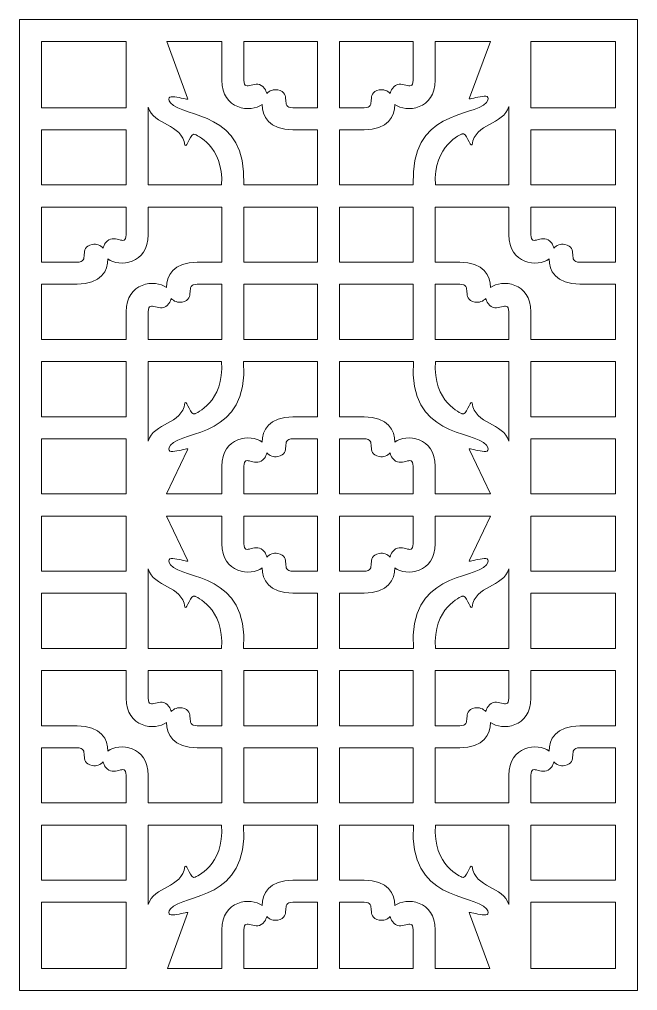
# Model space of a CAD drawing. Header units: centimetres. Extents: x -10 to 9.9, y -2.9 to 11.9.
# Drawn here: x 0.51 to 9.93, y -2.94 to 11.86 of the extents above; entities that cross this region are included whole.
import ezdxf

# ---------------------------------------------------------------- set-up
doc = ezdxf.new("R2010")
doc.units = ezdxf.units.CM
doc.header["$MEASUREMENT"] = 0
doc.layers.add('layer 1', color=7, linetype='Continuous')

msp = doc.modelspace()

# ---------------------------------------------------------------- linework, layer by layer
at = {"layer": 'layer 1', "color": 242, "lineweight": 9}
for points, knots in [([(0.50812, 11.8588), (0.50812, 11.8588), (9.9253, 11.8588), (9.9253, 11.8588), (9.9253, 11.8588), (9.9253, 11.8588), (9.9253, -2.93963), (9.9253, -2.93963), (9.9253, -2.93963), (9.9253, -2.93963), (0.50812, -2.93963), (0.50812, -2.93963), (0.50812, -2.93963), (0.50812, -2.93963), (0.50812, 11.8588), (0.50812, 11.8588)], [0, 0, 0, 0, 0.2, 0.2, 0.2, 0.2, 0.4, 0.4, 0.4, 0.4, 0.6, 0.6, 0.6, 0.6, 1, 1, 1, 1]), ([(0.84445, 10.51348), (0.84445, 10.51348), (2.1337, 10.51348), (2.1337, 10.51348), (2.1337, 10.51348), (2.1337, 10.51348), (2.1337, 11.52247), (2.1337, 11.52247), (2.1337, 11.52247), (2.1337, 11.52247), (0.84445, 11.52247), (0.84445, 11.52247), (0.84445, 11.52247), (0.84445, 11.52247), (0.84445, 10.51348), (0.84445, 10.51348)], [0, 0, 0, 0, 0.2, 0.2, 0.2, 0.2, 0.4, 0.4, 0.4, 0.4, 0.6, 0.6, 0.6, 0.6, 1, 1, 1, 1]), ([(2.75283, 11.52247), (2.75283, 11.52247), (3.07011, 10.65816), (3.07011, 10.65816), (3.07011, 10.65816), (3.11679, 10.58881), (2.67835, 10.79184), (2.80794, 10.58668), (2.80794, 10.58668), (3.02292, 10.34868), (3.97787, 10.47627), (3.92537, 9.33633), (3.92537, 9.33633), (3.92537, 9.33633), (5.04852, 9.33633), (5.04852, 9.33633), (5.04852, 9.33633), (5.04852, 9.33633), (5.04852, 10.17715), (5.04852, 10.17715), (5.04852, 10.17715), (5.04852, 10.17715), (4.67481, 10.17715), (4.67481, 10.17715), (4.67481, 10.17715), (4.31593, 10.17736), (4.19283, 10.38929), (4.20811, 10.56345), (4.20811, 10.56345), (4.0312, 10.43153), (3.59137, 10.48339), (3.59111, 10.93255), (3.59111, 10.93255), (3.59111, 10.93255), (3.59111, 11.52247), (3.59111, 11.52247), (3.59111, 11.52247), (3.59111, 11.52247), (2.75283, 11.52247), (2.75283, 11.52247)], [0, 0, 0, 0, 0.09090909, 0.09090909, 0.09090909, 0.09090909, 0.18181818, 0.18181818, 0.18181818, 0.18181818, 0.27272727, 0.27272727, 0.27272727, 0.27272727, 0.36363636, 0.36363636, 0.36363636, 0.36363636, 0.45454545, 0.45454545, 0.45454545, 0.45454545, 0.54545455, 0.54545455, 0.54545455, 0.54545455, 0.63636364, 0.63636364, 0.63636364, 0.63636364, 0.72727273, 0.72727273, 0.72727273, 0.72727273, 0.81818182, 0.81818182, 0.81818182, 0.81818182, 1, 1, 1, 1]), ([(3.92744, 11.52247), (3.92744, 11.32407), (3.92744, 11.13764), (3.92744, 10.93255), (3.92744, 10.93255), (3.92685, 10.72445), (4.11827, 10.98142), (4.24277, 10.80671), (4.24277, 10.80671), (4.26058, 10.77939), (4.27165, 10.75322), (4.27691, 10.72851), (4.27691, 10.72851), (4.31864, 10.77339), (4.37671, 10.79754), (4.445, 10.78482), (4.445, 10.78482), (4.6677, 10.7363), (4.46671, 10.51289), (4.67481, 10.51348), (4.67481, 10.51348), (4.88196, 10.51348), (4.9045, 10.51348), (5.04852, 10.51348), (5.04852, 10.51348), (5.04852, 10.51348), (5.04852, 11.52247), (5.04852, 11.52247), (5.04852, 11.52247), (5.04852, 11.52247), (3.92744, 11.52247), (3.92744, 11.52247)], [0, 0, 0, 0, 0.11111111, 0.11111111, 0.11111111, 0.11111111, 0.22222222, 0.22222222, 0.22222222, 0.22222222, 0.33333333, 0.33333333, 0.33333333, 0.33333333, 0.44444444, 0.44444444, 0.44444444, 0.44444444, 0.55555556, 0.55555556, 0.55555556, 0.55555556, 0.66666667, 0.66666667, 0.66666667, 0.66666667, 0.77777778, 0.77777778, 0.77777778, 0.77777778, 1, 1, 1, 1]), ([(5.38485, 11.52247), (5.38485, 11.52247), (5.38485, 10.51348), (5.38485, 10.51348), (5.38485, 10.51348), (5.52886, 10.51348), (5.55141, 10.51348), (5.75856, 10.51348), (5.75856, 10.51348), (5.96666, 10.51289), (5.76567, 10.7363), (5.98836, 10.78482), (5.98836, 10.78482), (6.05666, 10.79754), (6.11472, 10.77339), (6.15646, 10.72851), (6.15646, 10.72851), (6.16172, 10.75322), (6.17279, 10.77939), (6.1906, 10.80671), (6.1906, 10.80671), (6.3151, 10.98142), (6.50651, 10.72445), (6.50593, 10.93255), (6.50593, 10.93255), (6.50593, 11.12693), (6.50593, 11.326), (6.50593, 11.52247), (6.50593, 11.52247), (6.50593, 11.52247), (5.38485, 11.52247), (5.38485, 11.52247)], [0, 0, 0, 0, 0.11111111, 0.11111111, 0.11111111, 0.11111111, 0.22222222, 0.22222222, 0.22222222, 0.22222222, 0.33333333, 0.33333333, 0.33333333, 0.33333333, 0.44444444, 0.44444444, 0.44444444, 0.44444444, 0.55555556, 0.55555556, 0.55555556, 0.55555556, 0.66666667, 0.66666667, 0.66666667, 0.66666667, 0.77777778, 0.77777778, 0.77777778, 0.77777778, 1, 1, 1, 1]), ([(6.84226, 11.52247), (6.84226, 11.52247), (6.84226, 10.93255), (6.84226, 10.93255), (6.84226, 10.93255), (6.842, 10.48339), (6.40217, 10.43153), (6.22526, 10.56345), (6.22526, 10.56345), (6.24054, 10.38929), (6.11743, 10.17736), (5.75856, 10.17715), (5.75856, 10.17715), (5.75856, 10.17715), (5.38485, 10.17715), (5.38485, 10.17715), (5.38485, 10.17715), (5.38485, 10.17715), (5.38485, 9.33633), (5.38485, 9.33633), (5.38485, 9.33633), (5.38485, 9.33633), (6.5084, 9.33633), (6.5084, 9.33633), (6.5084, 9.33633), (6.45129, 10.48445), (7.40998, 10.35581), (7.62542, 10.59434), (7.62542, 10.59434), (7.75502, 10.7995), (7.31657, 10.59647), (7.36326, 10.66582), (7.36326, 10.66582), (7.36326, 10.66582), (7.68316, 11.52247), (7.68316, 11.52247), (7.68316, 11.52247), (7.68316, 11.52247), (6.84226, 11.52247), (6.84226, 11.52247)], [0, 0, 0, 0, 0.09090909, 0.09090909, 0.09090909, 0.09090909, 0.18181818, 0.18181818, 0.18181818, 0.18181818, 0.27272727, 0.27272727, 0.27272727, 0.27272727, 0.36363636, 0.36363636, 0.36363636, 0.36363636, 0.45454545, 0.45454545, 0.45454545, 0.45454545, 0.54545455, 0.54545455, 0.54545455, 0.54545455, 0.63636364, 0.63636364, 0.63636364, 0.63636364, 0.72727273, 0.72727273, 0.72727273, 0.72727273, 0.81818182, 0.81818182, 0.81818182, 0.81818182, 1, 1, 1, 1]), ([(8.29966, 11.52247), (8.29966, 11.52247), (8.29966, 10.51348), (8.29966, 10.51348), (8.29966, 10.51348), (8.29966, 10.51348), (9.58897, 10.51348), (9.58897, 10.51348), (9.58897, 10.51348), (9.58897, 10.51348), (9.58897, 11.52247), (9.58897, 11.52247), (9.58897, 11.52247), (9.58897, 11.52247), (8.29966, 11.52247), (8.29966, 11.52247)], [0, 0, 0, 0, 0.2, 0.2, 0.2, 0.2, 0.4, 0.4, 0.4, 0.4, 0.6, 0.6, 0.6, 0.6, 1, 1, 1, 1]), ([(2.47003, 10.52266), (2.47003, 10.52266), (2.47003, 9.33633), (2.47003, 9.33633), (2.47003, 9.33633), (2.47003, 9.33633), (3.58897, 9.33633), (3.58897, 9.33633), (3.58897, 9.33633), (3.62121, 9.93878), (3.18518, 10.10428), (3.18107, 10.10706), (3.18107, 10.10706), (3.12216, 10.14884), (3.05929, 9.89463), (3.02746, 9.94267), (3.02746, 9.94267), (2.99046, 10.27371), (2.54998, 10.24168), (2.47003, 10.52266)], [0, 0, 0, 0, 0.16666667, 0.16666667, 0.16666667, 0.16666667, 0.33333333, 0.33333333, 0.33333333, 0.33333333, 0.5, 0.5, 0.5, 0.5, 0.66666667, 0.66666667, 0.66666667, 0.66666667, 1, 1, 1, 1]), ([(6.84479, 9.33633), (6.84479, 9.33633), (7.96334, 9.33633), (7.96334, 9.33633), (7.96334, 9.33633), (7.96334, 9.33633), (7.96334, 10.53036), (7.96334, 10.53036), (7.96334, 10.53036), (7.88341, 10.24935), (7.44291, 10.28139), (7.4059, 9.95033), (7.4059, 9.95033), (7.37408, 9.9023), (7.31121, 10.15651), (7.2523, 10.11473), (7.2523, 10.11473), (7.24817, 10.11194), (6.8084, 9.94507), (6.84479, 9.33633)], [0, 0, 0, 0, 0.16666667, 0.16666667, 0.16666667, 0.16666667, 0.33333333, 0.33333333, 0.33333333, 0.33333333, 0.5, 0.5, 0.5, 0.5, 0.66666667, 0.66666667, 0.66666667, 0.66666667, 1, 1, 1, 1]), ([(0.84445, 9.33633), (0.84445, 9.33633), (2.1337, 9.33633), (2.1337, 9.33633), (2.1337, 9.33633), (2.1337, 9.33633), (2.1337, 10.17715), (2.1337, 10.17715), (2.1337, 10.17715), (2.1337, 10.17715), (0.84445, 10.17715), (0.84445, 10.17715), (0.84445, 10.17715), (0.84445, 10.17715), (0.84445, 9.33633), (0.84445, 9.33633)], [0, 0, 0, 0, 0.2, 0.2, 0.2, 0.2, 0.4, 0.4, 0.4, 0.4, 0.6, 0.6, 0.6, 0.6, 1, 1, 1, 1]), ([(9.58897, 10.17715), (9.58897, 10.17715), (8.29966, 10.17715), (8.29966, 10.17715), (8.29966, 10.17715), (8.29966, 10.17715), (8.29966, 9.33633), (8.29966, 9.33633), (8.29966, 9.33633), (8.29966, 9.33633), (9.58897, 9.33633), (9.58897, 9.33633), (9.58897, 9.33633), (9.58897, 9.33633), (9.58897, 10.17715), (9.58897, 10.17715)], [0, 0, 0, 0, 0.2, 0.2, 0.2, 0.2, 0.4, 0.4, 0.4, 0.4, 0.6, 0.6, 0.6, 0.6, 1, 1, 1, 1]), ([(0.84445, 6.98204), (0.84445, 6.98204), (2.1337, 6.98204), (2.1337, 6.98204), (2.1337, 6.98204), (2.1337, 6.98204), (2.1337, 7.40379), (2.1337, 7.40379), (2.1337, 7.40379), (2.13396, 7.85294), (2.57379, 7.9048), (2.7507, 7.77288), (2.7507, 7.77288), (2.73542, 7.94704), (2.85852, 8.15898), (3.2174, 8.15918), (3.2174, 8.15918), (3.2174, 8.15918), (3.59111, 8.15918), (3.59111, 8.15918), (3.59111, 8.15918), (3.59111, 8.15918), (3.59111, 9), (3.59111, 9), (3.59111, 9), (3.59111, 9), (2.47003, 9), (2.47003, 9), (2.47003, 9), (2.47003, 9), (2.47003, 8.57825), (2.47003, 8.57825), (2.47003, 8.57825), (2.46977, 8.1291), (2.02994, 8.07724), (1.85303, 8.20915), (1.85303, 8.20915), (1.86831, 8.035), (1.74521, 7.82306), (1.38633, 7.82286), (1.38633, 7.82286), (1.38633, 7.82286), (0.84445, 7.82286), (0.84445, 7.82286), (0.84445, 7.82286), (0.84445, 7.82286), (0.84445, 6.98204), (0.84445, 6.98204)], [0, 0, 0, 0, 0.07692308, 0.07692308, 0.07692308, 0.07692308, 0.15384615, 0.15384615, 0.15384615, 0.15384615, 0.23076923, 0.23076923, 0.23076923, 0.23076923, 0.30769231, 0.30769231, 0.30769231, 0.30769231, 0.38461538, 0.38461538, 0.38461538, 0.38461538, 0.46153846, 0.46153846, 0.46153846, 0.46153846, 0.53846154, 0.53846154, 0.53846154, 0.53846154, 0.61538462, 0.61538462, 0.61538462, 0.61538462, 0.69230769, 0.69230769, 0.69230769, 0.69230769, 0.76923077, 0.76923077, 0.76923077, 0.76923077, 0.84615385, 0.84615385, 0.84615385, 0.84615385, 1, 1, 1, 1]), ([(0.84445, 8.15918), (1.03344, 8.15918), (1.17588, 8.15918), (1.38633, 8.15918), (1.38633, 8.15918), (1.59443, 8.1586), (1.39344, 8.382), (1.61614, 8.43052), (1.61614, 8.43052), (1.68443, 8.44324), (1.7425, 8.41909), (1.78423, 8.37422), (1.78423, 8.37422), (1.78949, 8.39893), (1.80056, 8.42509), (1.81837, 8.45242), (1.81837, 8.45242), (1.94287, 8.62712), (2.13429, 8.37015), (2.1337, 8.57825), (2.1337, 8.57825), (2.1337, 8.79516), (2.1337, 8.83091), (2.1337, 9), (2.1337, 9), (2.1337, 9), (0.84445, 9), (0.84445, 9), (0.84445, 9), (0.84445, 9), (0.84445, 8.15918), (0.84445, 8.15918)], [0, 0, 0, 0, 0.11111111, 0.11111111, 0.11111111, 0.11111111, 0.22222222, 0.22222222, 0.22222222, 0.22222222, 0.33333333, 0.33333333, 0.33333333, 0.33333333, 0.44444444, 0.44444444, 0.44444444, 0.44444444, 0.55555556, 0.55555556, 0.55555556, 0.55555556, 0.66666667, 0.66666667, 0.66666667, 0.66666667, 0.77777778, 0.77777778, 0.77777778, 0.77777778, 1, 1, 1, 1]), ([(5.04852, 8.15918), (5.04852, 8.15918), (5.04852, 9), (5.04852, 9), (5.04852, 9), (5.04852, 9), (3.92744, 9), (3.92744, 9), (3.92744, 9), (3.92744, 9), (3.92744, 8.15918), (3.92744, 8.15918), (3.92744, 8.15918), (3.92744, 8.15918), (5.04852, 8.15918), (5.04852, 8.15918)], [0, 0, 0, 0, 0.2, 0.2, 0.2, 0.2, 0.4, 0.4, 0.4, 0.4, 0.6, 0.6, 0.6, 0.6, 1, 1, 1, 1]), ([(5.38485, 9), (5.38485, 9), (5.38485, 8.15918), (5.38485, 8.15918), (5.38485, 8.15918), (5.38485, 8.15918), (6.50593, 8.15918), (6.50593, 8.15918), (6.50593, 8.15918), (6.50593, 8.15918), (6.50593, 9), (6.50593, 9), (6.50593, 9), (6.50593, 9), (5.38485, 9), (5.38485, 9)], [0, 0, 0, 0, 0.2, 0.2, 0.2, 0.2, 0.4, 0.4, 0.4, 0.4, 0.6, 0.6, 0.6, 0.6, 1, 1, 1, 1]), ([(9.58897, 7.82286), (9.58897, 7.82286), (9.04704, 7.82286), (9.04704, 7.82286), (9.04704, 7.82286), (8.68816, 7.82306), (8.56505, 8.035), (8.58034, 8.20915), (8.58034, 8.20915), (8.40342, 8.07724), (7.9636, 8.1291), (7.96334, 8.57825), (7.96334, 8.57825), (7.96334, 8.57825), (7.96334, 9), (7.96334, 9), (7.96334, 9), (7.96334, 9), (6.84226, 9), (6.84226, 9), (6.84226, 9), (6.84226, 9), (6.84226, 8.15918), (6.84226, 8.15918), (6.84226, 8.15918), (6.84226, 8.15918), (7.21597, 8.15918), (7.21597, 8.15918), (7.21597, 8.15918), (7.57484, 8.15898), (7.69795, 7.94704), (7.68267, 7.77288), (7.68267, 7.77288), (7.85958, 7.9048), (8.29941, 7.85294), (8.29966, 7.40379), (8.29966, 7.40379), (8.29966, 7.40379), (8.29966, 6.98204), (8.29966, 6.98204), (8.29966, 6.98204), (8.29966, 6.98204), (9.58897, 6.98204), (9.58897, 6.98204), (9.58897, 6.98204), (9.58897, 6.98204), (9.58897, 7.82286), (9.58897, 7.82286)], [0, 0, 0, 0, 0.07692308, 0.07692308, 0.07692308, 0.07692308, 0.15384615, 0.15384615, 0.15384615, 0.15384615, 0.23076923, 0.23076923, 0.23076923, 0.23076923, 0.30769231, 0.30769231, 0.30769231, 0.30769231, 0.38461538, 0.38461538, 0.38461538, 0.38461538, 0.46153846, 0.46153846, 0.46153846, 0.46153846, 0.53846154, 0.53846154, 0.53846154, 0.53846154, 0.61538462, 0.61538462, 0.61538462, 0.61538462, 0.69230769, 0.69230769, 0.69230769, 0.69230769, 0.76923077, 0.76923077, 0.76923077, 0.76923077, 0.84615385, 0.84615385, 0.84615385, 0.84615385, 1, 1, 1, 1]), ([(9.58897, 9), (9.58897, 9), (8.29966, 9), (8.29966, 9), (8.29966, 9), (8.29966, 8.83091), (8.29966, 8.79516), (8.29966, 8.57825), (8.29966, 8.57825), (8.29908, 8.37015), (8.49049, 8.62712), (8.61499, 8.45242), (8.61499, 8.45242), (8.6328, 8.42509), (8.64387, 8.39893), (8.64913, 8.37422), (8.64913, 8.37422), (8.69087, 8.41909), (8.74893, 8.44324), (8.81723, 8.43052), (8.81723, 8.43052), (9.03992, 8.382), (8.83894, 8.1586), (9.04704, 8.15918), (9.04704, 8.15918), (9.25751, 8.15918), (9.39995, 8.15918), (9.58897, 8.15918), (9.58897, 8.15918), (9.58897, 8.15918), (9.58897, 9), (9.58897, 9)], [0, 0, 0, 0, 0.11111111, 0.11111111, 0.11111111, 0.11111111, 0.22222222, 0.22222222, 0.22222222, 0.22222222, 0.33333333, 0.33333333, 0.33333333, 0.33333333, 0.44444444, 0.44444444, 0.44444444, 0.44444444, 0.55555556, 0.55555556, 0.55555556, 0.55555556, 0.66666667, 0.66666667, 0.66666667, 0.66666667, 0.77777778, 0.77777778, 0.77777778, 0.77777778, 1, 1, 1, 1]), ([(2.47003, 6.98204), (2.47003, 6.98204), (3.59111, 6.98204), (3.59111, 6.98204), (3.59111, 6.98204), (3.59111, 6.98204), (3.59111, 7.82286), (3.59111, 7.82286), (3.59111, 7.82286), (3.44707, 7.82286), (3.42456, 7.82286), (3.2174, 7.82286), (3.2174, 7.82286), (3.0093, 7.82344), (3.21029, 7.60004), (2.98759, 7.55152), (2.98759, 7.55152), (2.9193, 7.5388), (2.86124, 7.56294), (2.8195, 7.60782), (2.8195, 7.60782), (2.81424, 7.58311), (2.80317, 7.55694), (2.78536, 7.52962), (2.78536, 7.52962), (2.66086, 7.35492), (2.46944, 7.61189), (2.47003, 7.40379), (2.47003, 7.40379), (2.47003, 7.18689), (2.47003, 7.15113), (2.47003, 6.98204)], [0, 0, 0, 0, 0.11111111, 0.11111111, 0.11111111, 0.11111111, 0.22222222, 0.22222222, 0.22222222, 0.22222222, 0.33333333, 0.33333333, 0.33333333, 0.33333333, 0.44444444, 0.44444444, 0.44444444, 0.44444444, 0.55555556, 0.55555556, 0.55555556, 0.55555556, 0.66666667, 0.66666667, 0.66666667, 0.66666667, 0.77777778, 0.77777778, 0.77777778, 0.77777778, 1, 1, 1, 1]), ([(5.04852, 6.98204), (5.04852, 6.98204), (5.04852, 7.82286), (5.04852, 7.82286), (5.04852, 7.82286), (5.04852, 7.82286), (3.92744, 7.82286), (3.92744, 7.82286), (3.92744, 7.82286), (3.92744, 7.82286), (3.92744, 6.98204), (3.92744, 6.98204), (3.92744, 6.98204), (3.92744, 6.98204), (5.04852, 6.98204), (5.04852, 6.98204)], [0, 0, 0, 0, 0.2, 0.2, 0.2, 0.2, 0.4, 0.4, 0.4, 0.4, 0.6, 0.6, 0.6, 0.6, 1, 1, 1, 1]), ([(5.38485, 7.82286), (5.38485, 7.82286), (5.38485, 6.98204), (5.38485, 6.98204), (5.38485, 6.98204), (5.38485, 6.98204), (6.50593, 6.98204), (6.50593, 6.98204), (6.50593, 6.98204), (6.50593, 6.98204), (6.50593, 7.82286), (6.50593, 7.82286), (6.50593, 7.82286), (6.50593, 7.82286), (5.38485, 7.82286), (5.38485, 7.82286)], [0, 0, 0, 0, 0.2, 0.2, 0.2, 0.2, 0.4, 0.4, 0.4, 0.4, 0.6, 0.6, 0.6, 0.6, 1, 1, 1, 1]), ([(6.84226, 7.82286), (6.84226, 7.82286), (6.84226, 6.98204), (6.84226, 6.98204), (6.84226, 6.98204), (6.84226, 6.98204), (7.96334, 6.98204), (7.96334, 6.98204), (7.96334, 6.98204), (7.96334, 7.15113), (7.96334, 7.18689), (7.96334, 7.40379), (7.96334, 7.40379), (7.96392, 7.61189), (7.77251, 7.35492), (7.64801, 7.52962), (7.64801, 7.52962), (7.6302, 7.55694), (7.61913, 7.58311), (7.61387, 7.60782), (7.61387, 7.60782), (7.57213, 7.56294), (7.51407, 7.5388), (7.44577, 7.55152), (7.44577, 7.55152), (7.22308, 7.60004), (7.42407, 7.82344), (7.21597, 7.82286), (7.21597, 7.82286), (7.00882, 7.82286), (6.98627, 7.82286), (6.84226, 7.82286)], [0, 0, 0, 0, 0.11111111, 0.11111111, 0.11111111, 0.11111111, 0.22222222, 0.22222222, 0.22222222, 0.22222222, 0.33333333, 0.33333333, 0.33333333, 0.33333333, 0.44444444, 0.44444444, 0.44444444, 0.44444444, 0.55555556, 0.55555556, 0.55555556, 0.55555556, 0.66666667, 0.66666667, 0.66666667, 0.66666667, 0.77777778, 0.77777778, 0.77777778, 0.77777778, 1, 1, 1, 1]), ([(0.84445, 5.80489), (0.84445, 5.80489), (2.1337, 5.80489), (2.1337, 5.80489), (2.1337, 5.80489), (2.1337, 5.80489), (2.1337, 6.64571), (2.1337, 6.64571), (2.1337, 6.64571), (2.1337, 6.64571), (0.84445, 6.64571), (0.84445, 6.64571), (0.84445, 6.64571), (0.84445, 6.64571), (0.84445, 5.80489), (0.84445, 5.80489)], [0, 0, 0, 0, 0.2, 0.2, 0.2, 0.2, 0.4, 0.4, 0.4, 0.4, 0.6, 0.6, 0.6, 0.6, 1, 1, 1, 1]), ([(2.47003, 5.43394), (2.54995, 5.71495), (2.99046, 5.68291), (3.02746, 6.01397), (3.02746, 6.01397), (3.05929, 6.062), (3.12216, 5.80779), (3.18107, 5.84957), (3.18107, 5.84957), (3.18524, 5.85239), (3.63343, 6.02249), (3.58736, 6.64571), (3.58736, 6.64571), (3.58736, 6.64571), (2.47003, 6.64571), (2.47003, 6.64571), (2.47003, 6.64571), (2.47003, 6.64571), (2.47003, 5.43394), (2.47003, 5.43394)], [0, 0, 0, 0, 0.16666667, 0.16666667, 0.16666667, 0.16666667, 0.33333333, 0.33333333, 0.33333333, 0.33333333, 0.5, 0.5, 0.5, 0.5, 0.66666667, 0.66666667, 0.66666667, 0.66666667, 1, 1, 1, 1]), ([(3.92402, 6.64571), (3.99194, 5.4785), (3.0245, 5.60971), (2.80794, 5.36996), (2.80794, 5.36996), (2.67835, 5.1648), (3.11679, 5.36783), (3.07011, 5.29848), (3.07011, 5.29848), (3.07011, 5.29848), (2.74705, 4.62774), (2.74705, 4.62774), (2.74705, 4.62774), (2.74705, 4.62774), (3.59111, 4.62774), (3.59111, 4.62774), (3.59111, 4.62774), (3.59111, 4.62774), (3.59111, 5.04949), (3.59111, 5.04949), (3.59111, 5.04949), (3.59137, 5.49865), (4.0312, 5.5505), (4.20811, 5.41859), (4.20811, 5.41859), (4.19283, 5.59275), (4.31593, 5.80468), (4.67481, 5.80489), (4.67481, 5.80489), (4.67481, 5.80489), (5.04852, 5.80489), (5.04852, 5.80489), (5.04852, 5.80489), (5.04852, 5.80489), (5.04852, 6.64571), (5.04852, 6.64571), (5.04852, 6.64571), (5.04852, 6.64571), (3.92402, 6.64571), (3.92402, 6.64571)], [0, 0, 0, 0, 0.09090909, 0.09090909, 0.09090909, 0.09090909, 0.18181818, 0.18181818, 0.18181818, 0.18181818, 0.27272727, 0.27272727, 0.27272727, 0.27272727, 0.36363636, 0.36363636, 0.36363636, 0.36363636, 0.45454545, 0.45454545, 0.45454545, 0.45454545, 0.54545455, 0.54545455, 0.54545455, 0.54545455, 0.63636364, 0.63636364, 0.63636364, 0.63636364, 0.72727273, 0.72727273, 0.72727273, 0.72727273, 0.81818182, 0.81818182, 0.81818182, 0.81818182, 1, 1, 1, 1]), ([(6.50935, 6.64571), (6.44142, 5.4785), (7.40887, 5.60971), (7.62542, 5.36996), (7.62542, 5.36996), (7.75502, 5.1648), (7.31657, 5.36783), (7.36326, 5.29848), (7.36326, 5.29848), (7.36326, 5.29848), (7.68632, 4.62774), (7.68632, 4.62774), (7.68632, 4.62774), (7.68632, 4.62774), (6.84226, 4.62774), (6.84226, 4.62774), (6.84226, 4.62774), (6.84226, 4.62774), (6.84226, 5.04949), (6.84226, 5.04949), (6.84226, 5.04949), (6.842, 5.49865), (6.40217, 5.5505), (6.22526, 5.41859), (6.22526, 5.41859), (6.24054, 5.59275), (6.11743, 5.80468), (5.75856, 5.80489), (5.75856, 5.80489), (5.75856, 5.80489), (5.38485, 5.80489), (5.38485, 5.80489), (5.38485, 5.80489), (5.38485, 5.80489), (5.38485, 6.64571), (5.38485, 6.64571), (5.38485, 6.64571), (5.38485, 6.64571), (6.50935, 6.64571), (6.50935, 6.64571)], [0, 0, 0, 0, 0.09090909, 0.09090909, 0.09090909, 0.09090909, 0.18181818, 0.18181818, 0.18181818, 0.18181818, 0.27272727, 0.27272727, 0.27272727, 0.27272727, 0.36363636, 0.36363636, 0.36363636, 0.36363636, 0.45454545, 0.45454545, 0.45454545, 0.45454545, 0.54545455, 0.54545455, 0.54545455, 0.54545455, 0.63636364, 0.63636364, 0.63636364, 0.63636364, 0.72727273, 0.72727273, 0.72727273, 0.72727273, 0.81818182, 0.81818182, 0.81818182, 0.81818182, 1, 1, 1, 1]), ([(7.96334, 5.43394), (7.88341, 5.71495), (7.44291, 5.68291), (7.4059, 6.01397), (7.4059, 6.01397), (7.37408, 6.062), (7.31121, 5.80779), (7.2523, 5.84957), (7.2523, 5.84957), (7.24813, 5.85239), (6.79993, 6.02249), (6.84601, 6.64571), (6.84601, 6.64571), (6.84601, 6.64571), (7.96334, 6.64571), (7.96334, 6.64571), (7.96334, 6.64571), (7.96334, 6.64571), (7.96334, 5.43394), (7.96334, 5.43394)], [0, 0, 0, 0, 0.16666667, 0.16666667, 0.16666667, 0.16666667, 0.33333333, 0.33333333, 0.33333333, 0.33333333, 0.5, 0.5, 0.5, 0.5, 0.66666667, 0.66666667, 0.66666667, 0.66666667, 1, 1, 1, 1]), ([(9.58897, 6.64571), (9.58897, 6.64571), (8.29966, 6.64571), (8.29966, 6.64571), (8.29966, 6.64571), (8.29966, 6.64571), (8.29966, 5.80489), (8.29966, 5.80489), (8.29966, 5.80489), (8.29966, 5.80489), (9.58897, 5.80489), (9.58897, 5.80489), (9.58897, 5.80489), (9.58897, 5.80489), (9.58897, 6.64571), (9.58897, 6.64571)], [0, 0, 0, 0, 0.2, 0.2, 0.2, 0.2, 0.4, 0.4, 0.4, 0.4, 0.6, 0.6, 0.6, 0.6, 1, 1, 1, 1]), ([(0.84445, 4.62774), (0.84445, 4.62774), (2.1337, 4.62774), (2.1337, 4.62774), (2.1337, 4.62774), (2.1337, 4.62774), (2.1337, 5.46856), (2.1337, 5.46856), (2.1337, 5.46856), (2.1337, 5.46856), (0.84445, 5.46856), (0.84445, 5.46856), (0.84445, 5.46856), (0.84445, 5.46856), (0.84445, 4.62774), (0.84445, 4.62774)], [0, 0, 0, 0, 0.2, 0.2, 0.2, 0.2, 0.4, 0.4, 0.4, 0.4, 0.6, 0.6, 0.6, 0.6, 1, 1, 1, 1]), ([(5.04852, 5.46856), (4.9045, 5.46856), (4.88196, 5.46856), (4.67481, 5.46856), (4.67481, 5.46856), (4.46671, 5.46915), (4.6677, 5.24574), (4.445, 5.19722), (4.445, 5.19722), (4.37671, 5.1845), (4.31864, 5.20865), (4.27691, 5.25353), (4.27691, 5.25353), (4.27165, 5.22882), (4.26058, 5.20265), (4.24277, 5.17533), (4.24277, 5.17533), (4.11827, 5.00062), (3.92685, 5.25759), (3.92744, 5.04949), (3.92744, 5.04949), (3.92744, 4.83259), (3.92744, 4.79684), (3.92744, 4.62774), (3.92744, 4.62774), (3.92744, 4.62774), (5.04852, 4.62774), (5.04852, 4.62774), (5.04852, 4.62774), (5.04852, 4.62774), (5.04852, 5.46856), (5.04852, 5.46856)], [0, 0, 0, 0, 0.11111111, 0.11111111, 0.11111111, 0.11111111, 0.22222222, 0.22222222, 0.22222222, 0.22222222, 0.33333333, 0.33333333, 0.33333333, 0.33333333, 0.44444444, 0.44444444, 0.44444444, 0.44444444, 0.55555556, 0.55555556, 0.55555556, 0.55555556, 0.66666667, 0.66666667, 0.66666667, 0.66666667, 0.77777778, 0.77777778, 0.77777778, 0.77777778, 1, 1, 1, 1]), ([(5.38485, 5.46856), (5.52886, 5.46856), (5.55141, 5.46856), (5.75856, 5.46856), (5.75856, 5.46856), (5.96666, 5.46915), (5.76567, 5.24574), (5.98836, 5.19722), (5.98836, 5.19722), (6.05666, 5.1845), (6.11472, 5.20865), (6.15646, 5.25353), (6.15646, 5.25353), (6.16172, 5.22882), (6.17279, 5.20265), (6.1906, 5.17533), (6.1906, 5.17533), (6.3151, 5.00062), (6.50651, 5.25759), (6.50593, 5.04949), (6.50593, 5.04949), (6.50593, 4.83259), (6.50593, 4.79684), (6.50593, 4.62774), (6.50593, 4.62774), (6.50593, 4.62774), (5.38485, 4.62774), (5.38485, 4.62774), (5.38485, 4.62774), (5.38485, 4.62774), (5.38485, 5.46856), (5.38485, 5.46856)], [0, 0, 0, 0, 0.11111111, 0.11111111, 0.11111111, 0.11111111, 0.22222222, 0.22222222, 0.22222222, 0.22222222, 0.33333333, 0.33333333, 0.33333333, 0.33333333, 0.44444444, 0.44444444, 0.44444444, 0.44444444, 0.55555556, 0.55555556, 0.55555556, 0.55555556, 0.66666667, 0.66666667, 0.66666667, 0.66666667, 0.77777778, 0.77777778, 0.77777778, 0.77777778, 1, 1, 1, 1]), ([(9.58897, 5.46856), (9.58897, 5.46856), (8.29966, 5.46856), (8.29966, 5.46856), (8.29966, 5.46856), (8.29966, 5.46856), (8.29966, 4.62774), (8.29966, 4.62774), (8.29966, 4.62774), (8.29966, 4.62774), (9.58897, 4.62774), (9.58897, 4.62774), (9.58897, 4.62774), (9.58897, 4.62774), (9.58897, 5.46856), (9.58897, 5.46856)], [0, 0, 0, 0, 0.2, 0.2, 0.2, 0.2, 0.4, 0.4, 0.4, 0.4, 0.6, 0.6, 0.6, 0.6, 1, 1, 1, 1]), ([(0.84445, 3.45059), (0.84445, 3.45059), (2.1337, 3.45059), (2.1337, 3.45059), (2.1337, 3.45059), (2.1337, 3.45059), (2.1337, 4.29141), (2.1337, 4.29141), (2.1337, 4.29141), (2.1337, 4.29141), (0.84445, 4.29141), (0.84445, 4.29141), (0.84445, 4.29141), (0.84445, 4.29141), (0.84445, 3.45059), (0.84445, 3.45059)], [0, 0, 0, 0, 0.2, 0.2, 0.2, 0.2, 0.4, 0.4, 0.4, 0.4, 0.6, 0.6, 0.6, 0.6, 1, 1, 1, 1]), ([(3.92402, 2.27345), (3.99194, 3.44066), (3.0245, 3.30944), (2.80794, 3.5492), (2.80794, 3.5492), (2.67835, 3.75436), (3.11679, 3.55133), (3.07011, 3.62068), (3.07011, 3.62068), (3.07011, 3.62068), (2.74705, 4.29141), (2.74705, 4.29141), (2.74705, 4.29141), (2.74705, 4.29141), (3.59111, 4.29141), (3.59111, 4.29141), (3.59111, 4.29141), (3.59111, 4.29141), (3.59111, 3.86966), (3.59111, 3.86966), (3.59111, 3.86966), (3.59137, 3.42051), (4.0312, 3.36865), (4.20811, 3.50057), (4.20811, 3.50057), (4.19283, 3.32641), (4.31593, 3.11447), (4.67481, 3.11427), (4.67481, 3.11427), (4.67481, 3.11427), (5.04852, 3.11427), (5.04852, 3.11427), (5.04852, 3.11427), (5.04852, 3.11427), (5.04852, 2.27345), (5.04852, 2.27345), (5.04852, 2.27345), (5.04852, 2.27345), (3.92402, 2.27345), (3.92402, 2.27345)], [0, 0, 0, 0, 0.09090909, 0.09090909, 0.09090909, 0.09090909, 0.18181818, 0.18181818, 0.18181818, 0.18181818, 0.27272727, 0.27272727, 0.27272727, 0.27272727, 0.36363636, 0.36363636, 0.36363636, 0.36363636, 0.45454545, 0.45454545, 0.45454545, 0.45454545, 0.54545455, 0.54545455, 0.54545455, 0.54545455, 0.63636364, 0.63636364, 0.63636364, 0.63636364, 0.72727273, 0.72727273, 0.72727273, 0.72727273, 0.81818182, 0.81818182, 0.81818182, 0.81818182, 1, 1, 1, 1]), ([(5.04852, 3.45059), (4.9045, 3.45059), (4.88196, 3.45059), (4.67481, 3.45059), (4.67481, 3.45059), (4.46671, 3.45001), (4.6677, 3.67342), (4.445, 3.72193), (4.445, 3.72193), (4.37671, 3.73465), (4.31864, 3.71051), (4.27691, 3.66563), (4.27691, 3.66563), (4.27165, 3.69034), (4.26058, 3.71651), (4.24277, 3.74383), (4.24277, 3.74383), (4.11827, 3.91853), (3.92685, 3.66156), (3.92744, 3.86966), (3.92744, 3.86966), (3.92744, 4.08656), (3.92744, 4.12233), (3.92744, 4.29141), (3.92744, 4.29141), (3.92744, 4.29141), (5.04852, 4.29141), (5.04852, 4.29141), (5.04852, 4.29141), (5.04852, 4.29141), (5.04852, 3.45059), (5.04852, 3.45059)], [0, 0, 0, 0, 0.11111111, 0.11111111, 0.11111111, 0.11111111, 0.22222222, 0.22222222, 0.22222222, 0.22222222, 0.33333333, 0.33333333, 0.33333333, 0.33333333, 0.44444444, 0.44444444, 0.44444444, 0.44444444, 0.55555556, 0.55555556, 0.55555556, 0.55555556, 0.66666667, 0.66666667, 0.66666667, 0.66666667, 0.77777778, 0.77777778, 0.77777778, 0.77777778, 1, 1, 1, 1]), ([(6.50935, 2.27345), (6.44142, 3.44066), (7.40887, 3.30944), (7.62542, 3.5492), (7.62542, 3.5492), (7.75502, 3.75436), (7.31657, 3.55133), (7.36326, 3.62068), (7.36326, 3.62068), (7.36326, 3.62068), (7.68632, 4.29141), (7.68632, 4.29141), (7.68632, 4.29141), (7.68632, 4.29141), (6.84226, 4.29141), (6.84226, 4.29141), (6.84226, 4.29141), (6.84226, 4.29141), (6.84226, 3.86966), (6.84226, 3.86966), (6.84226, 3.86966), (6.842, 3.42051), (6.40217, 3.36865), (6.22526, 3.50057), (6.22526, 3.50057), (6.24054, 3.32641), (6.11743, 3.11447), (5.75856, 3.11427), (5.75856, 3.11427), (5.75856, 3.11427), (5.38485, 3.11427), (5.38485, 3.11427), (5.38485, 3.11427), (5.38485, 3.11427), (5.38485, 2.27345), (5.38485, 2.27345), (5.38485, 2.27345), (5.38485, 2.27345), (6.50935, 2.27345), (6.50935, 2.27345)], [0, 0, 0, 0, 0.09090909, 0.09090909, 0.09090909, 0.09090909, 0.18181818, 0.18181818, 0.18181818, 0.18181818, 0.27272727, 0.27272727, 0.27272727, 0.27272727, 0.36363636, 0.36363636, 0.36363636, 0.36363636, 0.45454545, 0.45454545, 0.45454545, 0.45454545, 0.54545455, 0.54545455, 0.54545455, 0.54545455, 0.63636364, 0.63636364, 0.63636364, 0.63636364, 0.72727273, 0.72727273, 0.72727273, 0.72727273, 0.81818182, 0.81818182, 0.81818182, 0.81818182, 1, 1, 1, 1]), ([(5.38485, 3.45059), (5.52886, 3.45059), (5.55141, 3.45059), (5.75856, 3.45059), (5.75856, 3.45059), (5.96666, 3.45001), (5.76567, 3.67342), (5.98836, 3.72193), (5.98836, 3.72193), (6.05666, 3.73465), (6.11472, 3.71051), (6.15646, 3.66563), (6.15646, 3.66563), (6.16172, 3.69034), (6.17279, 3.71651), (6.1906, 3.74383), (6.1906, 3.74383), (6.3151, 3.91853), (6.50651, 3.66156), (6.50593, 3.86966), (6.50593, 3.86966), (6.50593, 4.08656), (6.50593, 4.12233), (6.50593, 4.29141), (6.50593, 4.29141), (6.50593, 4.29141), (5.38485, 4.29141), (5.38485, 4.29141), (5.38485, 4.29141), (5.38485, 4.29141), (5.38485, 3.45059), (5.38485, 3.45059)], [0, 0, 0, 0, 0.11111111, 0.11111111, 0.11111111, 0.11111111, 0.22222222, 0.22222222, 0.22222222, 0.22222222, 0.33333333, 0.33333333, 0.33333333, 0.33333333, 0.44444444, 0.44444444, 0.44444444, 0.44444444, 0.55555556, 0.55555556, 0.55555556, 0.55555556, 0.66666667, 0.66666667, 0.66666667, 0.66666667, 0.77777778, 0.77777778, 0.77777778, 0.77777778, 1, 1, 1, 1]), ([(9.58897, 4.29141), (9.58897, 4.29141), (8.29966, 4.29141), (8.29966, 4.29141), (8.29966, 4.29141), (8.29966, 4.29141), (8.29966, 3.45059), (8.29966, 3.45059), (8.29966, 3.45059), (8.29966, 3.45059), (9.58897, 3.45059), (9.58897, 3.45059), (9.58897, 3.45059), (9.58897, 3.45059), (9.58897, 4.29141), (9.58897, 4.29141)], [0, 0, 0, 0, 0.2, 0.2, 0.2, 0.2, 0.4, 0.4, 0.4, 0.4, 0.6, 0.6, 0.6, 0.6, 1, 1, 1, 1]), ([(2.47003, 3.48523), (2.54995, 3.20421), (2.99046, 3.23625), (3.02746, 2.90519), (3.02746, 2.90519), (3.05929, 2.85715), (3.12216, 3.11136), (3.18107, 3.06958), (3.18107, 3.06958), (3.18524, 3.06677), (3.63344, 2.89667), (3.58736, 2.27345), (3.58736, 2.27345), (3.58736, 2.27345), (2.47003, 2.27345), (2.47003, 2.27345), (2.47003, 2.27345), (2.47003, 2.27345), (2.47003, 3.48523), (2.47003, 3.48523)], [0, 0, 0, 0, 0.16666667, 0.16666667, 0.16666667, 0.16666667, 0.33333333, 0.33333333, 0.33333333, 0.33333333, 0.5, 0.5, 0.5, 0.5, 0.66666667, 0.66666667, 0.66666667, 0.66666667, 1, 1, 1, 1]), ([(7.96334, 3.48523), (7.88341, 3.20421), (7.44291, 3.23625), (7.4059, 2.90519), (7.4059, 2.90519), (7.37408, 2.85715), (7.31121, 3.11136), (7.2523, 3.06958), (7.2523, 3.06958), (7.24813, 3.06677), (6.79993, 2.89667), (6.84601, 2.27345), (6.84601, 2.27345), (6.84601, 2.27345), (7.96334, 2.27345), (7.96334, 2.27345), (7.96334, 2.27345), (7.96334, 2.27345), (7.96334, 3.48523), (7.96334, 3.48523)], [0, 0, 0, 0, 0.16666667, 0.16666667, 0.16666667, 0.16666667, 0.33333333, 0.33333333, 0.33333333, 0.33333333, 0.5, 0.5, 0.5, 0.5, 0.66666667, 0.66666667, 0.66666667, 0.66666667, 1, 1, 1, 1]), ([(0.84445, 2.27345), (0.84445, 2.27345), (2.1337, 2.27345), (2.1337, 2.27345), (2.1337, 2.27345), (2.1337, 2.27345), (2.1337, 3.11427), (2.1337, 3.11427), (2.1337, 3.11427), (2.1337, 3.11427), (0.84445, 3.11427), (0.84445, 3.11427), (0.84445, 3.11427), (0.84445, 3.11427), (0.84445, 2.27345), (0.84445, 2.27345)], [0, 0, 0, 0, 0.2, 0.2, 0.2, 0.2, 0.4, 0.4, 0.4, 0.4, 0.6, 0.6, 0.6, 0.6, 1, 1, 1, 1]), ([(9.58897, 3.11427), (9.58897, 3.11427), (8.29966, 3.11427), (8.29966, 3.11427), (8.29966, 3.11427), (8.29966, 3.11427), (8.29966, 2.27345), (8.29966, 2.27345), (8.29966, 2.27345), (8.29966, 2.27345), (9.58897, 2.27345), (9.58897, 2.27345), (9.58897, 2.27345), (9.58897, 2.27345), (9.58897, 3.11427), (9.58897, 3.11427)], [0, 0, 0, 0, 0.2, 0.2, 0.2, 0.2, 0.4, 0.4, 0.4, 0.4, 0.6, 0.6, 0.6, 0.6, 1, 1, 1, 1]), ([(0.84445, 1.0963), (0.84445, 1.0963), (1.38633, 1.0963), (1.38633, 1.0963), (1.38633, 1.0963), (1.74521, 1.0961), (1.86831, 0.88416), (1.85303, 0.71), (1.85303, 0.71), (2.02994, 0.84192), (2.46977, 0.79006), (2.47003, 0.3409), (2.47003, 0.3409), (2.47003, 0.3409), (2.47003, -0.08085), (2.47003, -0.08085), (2.47003, -0.08085), (2.47003, -0.08085), (3.59111, -0.08085), (3.59111, -0.08085), (3.59111, -0.08085), (3.59111, -0.08085), (3.59111, 0.75997), (3.59111, 0.75997), (3.59111, 0.75997), (3.59111, 0.75997), (3.2174, 0.75997), (3.2174, 0.75997), (3.2174, 0.75997), (2.85852, 0.76018), (2.73542, 0.97211), (2.7507, 1.14627), (2.7507, 1.14627), (2.57379, 1.01436), (2.13396, 1.06622), (2.1337, 1.51537), (2.1337, 1.51537), (2.1337, 1.51537), (2.1337, 1.93712), (2.1337, 1.93712), (2.1337, 1.93712), (2.1337, 1.93712), (0.84445, 1.93712), (0.84445, 1.93712), (0.84445, 1.93712), (0.84445, 1.93712), (0.84445, 1.0963), (0.84445, 1.0963)], [0, 0, 0, 0, 0.07692308, 0.07692308, 0.07692308, 0.07692308, 0.15384615, 0.15384615, 0.15384615, 0.15384615, 0.23076923, 0.23076923, 0.23076923, 0.23076923, 0.30769231, 0.30769231, 0.30769231, 0.30769231, 0.38461538, 0.38461538, 0.38461538, 0.38461538, 0.46153846, 0.46153846, 0.46153846, 0.46153846, 0.53846154, 0.53846154, 0.53846154, 0.53846154, 0.61538462, 0.61538462, 0.61538462, 0.61538462, 0.69230769, 0.69230769, 0.69230769, 0.69230769, 0.76923077, 0.76923077, 0.76923077, 0.76923077, 0.84615385, 0.84615385, 0.84615385, 0.84615385, 1, 1, 1, 1]), ([(3.59111, 1.0963), (3.59111, 1.0963), (3.59111, 1.93712), (3.59111, 1.93712), (3.59111, 1.93712), (3.59111, 1.93712), (2.47003, 1.93712), (2.47003, 1.93712), (2.47003, 1.93712), (2.47003, 1.76803), (2.47003, 1.73227), (2.47003, 1.51537), (2.47003, 1.51537), (2.46944, 1.30727), (2.66086, 1.56424), (2.78536, 1.38953), (2.78536, 1.38953), (2.80317, 1.36221), (2.81424, 1.33604), (2.8195, 1.31133), (2.8195, 1.31133), (2.86124, 1.35621), (2.9193, 1.38036), (2.98759, 1.36764), (2.98759, 1.36764), (3.21029, 1.31912), (3.0093, 1.09572), (3.2174, 1.0963), (3.2174, 1.0963), (3.42455, 1.0963), (3.4471, 1.0963), (3.59111, 1.0963)], [0, 0, 0, 0, 0.11111111, 0.11111111, 0.11111111, 0.11111111, 0.22222222, 0.22222222, 0.22222222, 0.22222222, 0.33333333, 0.33333333, 0.33333333, 0.33333333, 0.44444444, 0.44444444, 0.44444444, 0.44444444, 0.55555556, 0.55555556, 0.55555556, 0.55555556, 0.66666667, 0.66666667, 0.66666667, 0.66666667, 0.77777778, 0.77777778, 0.77777778, 0.77777778, 1, 1, 1, 1]), ([(3.92744, 1.0963), (3.92744, 1.0963), (5.04852, 1.0963), (5.04852, 1.0963), (5.04852, 1.0963), (5.04852, 1.0963), (5.04852, 1.93712), (5.04852, 1.93712), (5.04852, 1.93712), (5.04852, 1.93712), (3.92744, 1.93712), (3.92744, 1.93712), (3.92744, 1.93712), (3.92744, 1.93712), (3.92744, 1.0963), (3.92744, 1.0963)], [0, 0, 0, 0, 0.2, 0.2, 0.2, 0.2, 0.4, 0.4, 0.4, 0.4, 0.6, 0.6, 0.6, 0.6, 1, 1, 1, 1]), ([(5.38485, 1.0963), (5.38485, 1.0963), (6.50593, 1.0963), (6.50593, 1.0963), (6.50593, 1.0963), (6.50593, 1.0963), (6.50593, 1.93712), (6.50593, 1.93712), (6.50593, 1.93712), (6.50593, 1.93712), (5.38485, 1.93712), (5.38485, 1.93712), (5.38485, 1.93712), (5.38485, 1.93712), (5.38485, 1.0963), (5.38485, 1.0963)], [0, 0, 0, 0, 0.2, 0.2, 0.2, 0.2, 0.4, 0.4, 0.4, 0.4, 0.6, 0.6, 0.6, 0.6, 1, 1, 1, 1]), ([(9.58897, 1.93712), (9.58897, 1.93712), (8.29966, 1.93712), (8.29966, 1.93712), (8.29966, 1.93712), (8.29966, 1.93712), (8.29966, 1.51537), (8.29966, 1.51537), (8.29966, 1.51537), (8.29941, 1.06622), (7.85958, 1.01436), (7.68267, 1.14627), (7.68267, 1.14627), (7.69795, 0.97211), (7.57484, 0.76018), (7.21597, 0.75997), (7.21597, 0.75997), (7.21597, 0.75997), (6.84226, 0.75997), (6.84226, 0.75997), (6.84226, 0.75997), (6.84226, 0.75997), (6.84226, -0.08085), (6.84226, -0.08085), (6.84226, -0.08085), (6.84226, -0.08085), (7.96334, -0.08085), (7.96334, -0.08085), (7.96334, -0.08085), (7.96334, -0.08085), (7.96334, 0.3409), (7.96334, 0.3409), (7.96334, 0.3409), (7.9636, 0.79006), (8.40342, 0.84192), (8.58034, 0.71), (8.58034, 0.71), (8.56505, 0.88416), (8.68816, 1.0961), (9.04704, 1.0963), (9.04704, 1.0963), (9.04704, 1.0963), (9.58897, 1.0963), (9.58897, 1.0963), (9.58897, 1.0963), (9.58897, 1.0963), (9.58897, 1.93712), (9.58897, 1.93712)], [0, 0, 0, 0, 0.07692308, 0.07692308, 0.07692308, 0.07692308, 0.15384615, 0.15384615, 0.15384615, 0.15384615, 0.23076923, 0.23076923, 0.23076923, 0.23076923, 0.30769231, 0.30769231, 0.30769231, 0.30769231, 0.38461538, 0.38461538, 0.38461538, 0.38461538, 0.46153846, 0.46153846, 0.46153846, 0.46153846, 0.53846154, 0.53846154, 0.53846154, 0.53846154, 0.61538462, 0.61538462, 0.61538462, 0.61538462, 0.69230769, 0.69230769, 0.69230769, 0.69230769, 0.76923077, 0.76923077, 0.76923077, 0.76923077, 0.84615385, 0.84615385, 0.84615385, 0.84615385, 1, 1, 1, 1]), ([(7.96334, 1.93712), (7.96334, 1.93712), (6.84226, 1.93712), (6.84226, 1.93712), (6.84226, 1.93712), (6.84226, 1.93712), (6.84226, 1.0963), (6.84226, 1.0963), (6.84226, 1.0963), (6.98627, 1.0963), (7.00882, 1.0963), (7.21597, 1.0963), (7.21597, 1.0963), (7.42407, 1.09572), (7.22308, 1.31912), (7.44577, 1.36764), (7.44577, 1.36764), (7.51407, 1.38036), (7.57213, 1.35621), (7.61387, 1.31133), (7.61387, 1.31133), (7.61913, 1.33604), (7.6302, 1.36221), (7.64801, 1.38953), (7.64801, 1.38953), (7.77251, 1.56424), (7.96392, 1.30727), (7.96334, 1.51537), (7.96334, 1.51537), (7.96334, 1.73227), (7.96334, 1.76803), (7.96334, 1.93712)], [0, 0, 0, 0, 0.11111111, 0.11111111, 0.11111111, 0.11111111, 0.22222222, 0.22222222, 0.22222222, 0.22222222, 0.33333333, 0.33333333, 0.33333333, 0.33333333, 0.44444444, 0.44444444, 0.44444444, 0.44444444, 0.55555556, 0.55555556, 0.55555556, 0.55555556, 0.66666667, 0.66666667, 0.66666667, 0.66666667, 0.77777778, 0.77777778, 0.77777778, 0.77777778, 1, 1, 1, 1]), ([(0.84445, -0.08085), (0.84445, -0.08085), (2.1337, -0.08085), (2.1337, -0.08085), (2.1337, -0.08085), (2.1337, 0.08825), (2.1337, 0.124), (2.1337, 0.3409), (2.1337, 0.3409), (2.13429, 0.549), (1.94287, 0.29203), (1.81837, 0.46674), (1.81837, 0.46674), (1.80056, 0.49406), (1.78949, 0.52023), (1.78423, 0.54494), (1.78423, 0.54494), (1.7425, 0.50006), (1.68443, 0.47591), (1.61614, 0.48863), (1.61614, 0.48863), (1.39344, 0.53715), (1.59443, 0.76056), (1.38633, 0.75997), (1.38633, 0.75997), (1.17588, 0.75997), (1.03344, 0.75997), (0.84445, 0.75997), (0.84445, 0.75997), (0.84445, 0.75997), (0.84445, -0.08085), (0.84445, -0.08085)], [0, 0, 0, 0, 0.11111111, 0.11111111, 0.11111111, 0.11111111, 0.22222222, 0.22222222, 0.22222222, 0.22222222, 0.33333333, 0.33333333, 0.33333333, 0.33333333, 0.44444444, 0.44444444, 0.44444444, 0.44444444, 0.55555556, 0.55555556, 0.55555556, 0.55555556, 0.66666667, 0.66666667, 0.66666667, 0.66666667, 0.77777778, 0.77777778, 0.77777778, 0.77777778, 1, 1, 1, 1]), ([(5.04852, 0.75997), (5.04852, 0.75997), (3.92744, 0.75997), (3.92744, 0.75997), (3.92744, 0.75997), (3.92744, 0.75997), (3.92744, -0.08085), (3.92744, -0.08085), (3.92744, -0.08085), (3.92744, -0.08085), (5.04852, -0.08085), (5.04852, -0.08085), (5.04852, -0.08085), (5.04852, -0.08085), (5.04852, 0.75997), (5.04852, 0.75997)], [0, 0, 0, 0, 0.2, 0.2, 0.2, 0.2, 0.4, 0.4, 0.4, 0.4, 0.6, 0.6, 0.6, 0.6, 1, 1, 1, 1]), ([(6.50593, 0.75997), (6.50593, 0.75997), (5.38485, 0.75997), (5.38485, 0.75997), (5.38485, 0.75997), (5.38485, 0.75997), (5.38485, -0.08085), (5.38485, -0.08085), (5.38485, -0.08085), (5.38485, -0.08085), (6.50593, -0.08085), (6.50593, -0.08085), (6.50593, -0.08085), (6.50593, -0.08085), (6.50593, 0.75997), (6.50593, 0.75997)], [0, 0, 0, 0, 0.2, 0.2, 0.2, 0.2, 0.4, 0.4, 0.4, 0.4, 0.6, 0.6, 0.6, 0.6, 1, 1, 1, 1]), ([(9.58897, 0.75997), (9.39995, 0.75997), (9.25751, 0.75997), (9.04704, 0.75997), (9.04704, 0.75997), (8.83894, 0.76056), (9.03992, 0.53715), (8.81723, 0.48863), (8.81723, 0.48863), (8.74893, 0.47591), (8.69087, 0.50006), (8.64913, 0.54494), (8.64913, 0.54494), (8.64387, 0.52023), (8.6328, 0.49406), (8.61499, 0.46674), (8.61499, 0.46674), (8.49049, 0.29203), (8.29908, 0.549), (8.29966, 0.3409), (8.29966, 0.3409), (8.29966, 0.124), (8.29966, 0.08825), (8.29966, -0.08085), (8.29966, -0.08085), (8.29966, -0.08085), (9.58897, -0.08085), (9.58897, -0.08085), (9.58897, -0.08085), (9.58897, -0.08085), (9.58897, 0.75997), (9.58897, 0.75997)], [0, 0, 0, 0, 0.11111111, 0.11111111, 0.11111111, 0.11111111, 0.22222222, 0.22222222, 0.22222222, 0.22222222, 0.33333333, 0.33333333, 0.33333333, 0.33333333, 0.44444444, 0.44444444, 0.44444444, 0.44444444, 0.55555556, 0.55555556, 0.55555556, 0.55555556, 0.66666667, 0.66666667, 0.66666667, 0.66666667, 0.77777778, 0.77777778, 0.77777778, 0.77777778, 1, 1, 1, 1]), ([(0.84445, -1.25799), (0.84445, -1.25799), (2.1337, -1.25799), (2.1337, -1.25799), (2.1337, -1.25799), (2.1337, -1.25799), (2.1337, -0.41717), (2.1337, -0.41717), (2.1337, -0.41717), (2.1337, -0.41717), (0.84445, -0.41717), (0.84445, -0.41717), (0.84445, -0.41717), (0.84445, -0.41717), (0.84445, -1.25799), (0.84445, -1.25799)], [0, 0, 0, 0, 0.2, 0.2, 0.2, 0.2, 0.4, 0.4, 0.4, 0.4, 0.6, 0.6, 0.6, 0.6, 1, 1, 1, 1]), ([(3.58736, -0.41717), (3.58736, -0.41717), (2.47003, -0.41717), (2.47003, -0.41717), (2.47003, -0.41717), (2.47003, -0.41717), (2.47003, -1.62895), (2.47003, -1.62895), (2.47003, -1.62895), (2.54995, -1.34793), (2.99046, -1.37998), (3.02746, -1.04891), (3.02746, -1.04891), (3.05929, -1.00088), (3.12216, -1.25509), (3.18107, -1.21331), (3.18107, -1.21331), (3.18524, -1.21049), (3.63343, -1.0404), (3.58736, -0.41717)], [0, 0, 0, 0, 0.16666667, 0.16666667, 0.16666667, 0.16666667, 0.33333333, 0.33333333, 0.33333333, 0.33333333, 0.5, 0.5, 0.5, 0.5, 0.66666667, 0.66666667, 0.66666667, 0.66666667, 1, 1, 1, 1]), ([(3.59111, -2.6033), (3.59111, -2.6033), (3.59111, -2.01339), (3.59111, -2.01339), (3.59111, -2.01339), (3.59137, -1.56424), (4.0312, -1.51238), (4.20811, -1.64429), (4.20811, -1.64429), (4.19283, -1.47014), (4.31593, -1.2582), (4.67481, -1.25799), (4.67481, -1.25799), (4.67481, -1.25799), (5.04852, -1.25799), (5.04852, -1.25799), (5.04852, -1.25799), (5.04852, -1.25799), (5.04852, -0.41717), (5.04852, -0.41717), (5.04852, -0.41717), (5.04852, -0.41717), (3.92402, -0.41717), (3.92402, -0.41717), (3.92402, -0.41717), (3.99194, -1.58439), (3.0245, -1.45317), (2.80794, -1.69293), (2.80794, -1.69293), (2.67835, -1.89808), (3.11679, -1.69506), (3.07011, -1.7644), (3.07011, -1.7644), (3.07011, -1.7644), (2.76216, -2.6033), (2.76216, -2.6033), (2.76216, -2.6033), (2.76216, -2.6033), (3.59111, -2.6033), (3.59111, -2.6033)], [0, 0, 0, 0, 0.09090909, 0.09090909, 0.09090909, 0.09090909, 0.18181818, 0.18181818, 0.18181818, 0.18181818, 0.27272727, 0.27272727, 0.27272727, 0.27272727, 0.36363636, 0.36363636, 0.36363636, 0.36363636, 0.45454545, 0.45454545, 0.45454545, 0.45454545, 0.54545455, 0.54545455, 0.54545455, 0.54545455, 0.63636364, 0.63636364, 0.63636364, 0.63636364, 0.72727273, 0.72727273, 0.72727273, 0.72727273, 0.81818182, 0.81818182, 0.81818182, 0.81818182, 1, 1, 1, 1]), ([(7.67653, -2.6033), (7.67653, -2.6033), (7.36326, -1.7644), (7.36326, -1.7644), (7.36326, -1.7644), (7.31657, -1.69506), (7.75502, -1.89808), (7.62542, -1.69293), (7.62542, -1.69293), (7.40887, -1.45317), (6.44142, -1.58439), (6.50935, -0.41717), (6.50935, -0.41717), (6.50935, -0.41717), (5.38485, -0.41717), (5.38485, -0.41717), (5.38485, -0.41717), (5.38485, -0.41717), (5.38485, -1.25799), (5.38485, -1.25799), (5.38485, -1.25799), (5.38485, -1.25799), (5.75856, -1.25799), (5.75856, -1.25799), (5.75856, -1.25799), (6.11743, -1.2582), (6.24054, -1.47014), (6.22526, -1.64429), (6.22526, -1.64429), (6.40217, -1.51238), (6.842, -1.56424), (6.84226, -2.01339), (6.84226, -2.01339), (6.84226, -2.01339), (6.84226, -2.6033), (6.84226, -2.6033), (6.84226, -2.6033), (6.84226, -2.6033), (7.67653, -2.6033), (7.67653, -2.6033)], [0, 0, 0, 0, 0.09090909, 0.09090909, 0.09090909, 0.09090909, 0.18181818, 0.18181818, 0.18181818, 0.18181818, 0.27272727, 0.27272727, 0.27272727, 0.27272727, 0.36363636, 0.36363636, 0.36363636, 0.36363636, 0.45454545, 0.45454545, 0.45454545, 0.45454545, 0.54545455, 0.54545455, 0.54545455, 0.54545455, 0.63636364, 0.63636364, 0.63636364, 0.63636364, 0.72727273, 0.72727273, 0.72727273, 0.72727273, 0.81818182, 0.81818182, 0.81818182, 0.81818182, 1, 1, 1, 1]), ([(7.96334, -1.62895), (7.96334, -1.62895), (7.96334, -0.41717), (7.96334, -0.41717), (7.96334, -0.41717), (7.96334, -0.41717), (6.84601, -0.41717), (6.84601, -0.41717), (6.84601, -0.41717), (6.79993, -1.0404), (7.24813, -1.21049), (7.2523, -1.21331), (7.2523, -1.21331), (7.31121, -1.25509), (7.37408, -1.00088), (7.4059, -1.04891), (7.4059, -1.04891), (7.44291, -1.37998), (7.88341, -1.34793), (7.96334, -1.62895)], [0, 0, 0, 0, 0.16666667, 0.16666667, 0.16666667, 0.16666667, 0.33333333, 0.33333333, 0.33333333, 0.33333333, 0.5, 0.5, 0.5, 0.5, 0.66666667, 0.66666667, 0.66666667, 0.66666667, 1, 1, 1, 1]), ([(9.58897, -0.41717), (9.58897, -0.41717), (8.29966, -0.41717), (8.29966, -0.41717), (8.29966, -0.41717), (8.29966, -0.41717), (8.29966, -1.25799), (8.29966, -1.25799), (8.29966, -1.25799), (8.29966, -1.25799), (9.58897, -1.25799), (9.58897, -1.25799), (9.58897, -1.25799), (9.58897, -1.25799), (9.58897, -0.41717), (9.58897, -0.41717)], [0, 0, 0, 0, 0.2, 0.2, 0.2, 0.2, 0.4, 0.4, 0.4, 0.4, 0.6, 0.6, 0.6, 0.6, 1, 1, 1, 1]), ([(2.1337, -2.6033), (2.1337, -2.6033), (2.1337, -1.59432), (2.1337, -1.59432), (2.1337, -1.59432), (2.1337, -1.59432), (0.84445, -1.59432), (0.84445, -1.59432), (0.84445, -1.59432), (0.84445, -1.59432), (0.84445, -2.6033), (0.84445, -2.6033), (0.84445, -2.6033), (0.84445, -2.6033), (2.1337, -2.6033), (2.1337, -2.6033)], [0, 0, 0, 0, 0.2, 0.2, 0.2, 0.2, 0.4, 0.4, 0.4, 0.4, 0.6, 0.6, 0.6, 0.6, 1, 1, 1, 1]), ([(5.04852, -2.6033), (5.04852, -2.6033), (5.04852, -1.59432), (5.04852, -1.59432), (5.04852, -1.59432), (4.9045, -1.59432), (4.88196, -1.59432), (4.67481, -1.59432), (4.67481, -1.59432), (4.46671, -1.59374), (4.6677, -1.81714), (4.445, -1.86566), (4.445, -1.86566), (4.37671, -1.87838), (4.31864, -1.85423), (4.27691, -1.80936), (4.27691, -1.80936), (4.27165, -1.83407), (4.26058, -1.86023), (4.24277, -1.88756), (4.24277, -1.88756), (4.11827, -2.06226), (3.92685, -1.80529), (3.92744, -2.01339), (3.92744, -2.01339), (3.92744, -2.21849), (3.92744, -2.4049), (3.92744, -2.6033), (3.92744, -2.6033), (3.92744, -2.6033), (5.04852, -2.6033), (5.04852, -2.6033)], [0, 0, 0, 0, 0.11111111, 0.11111111, 0.11111111, 0.11111111, 0.22222222, 0.22222222, 0.22222222, 0.22222222, 0.33333333, 0.33333333, 0.33333333, 0.33333333, 0.44444444, 0.44444444, 0.44444444, 0.44444444, 0.55555556, 0.55555556, 0.55555556, 0.55555556, 0.66666667, 0.66666667, 0.66666667, 0.66666667, 0.77777778, 0.77777778, 0.77777778, 0.77777778, 1, 1, 1, 1]), ([(6.50593, -2.6033), (6.50593, -2.4049), (6.50593, -2.21849), (6.50593, -2.01339), (6.50593, -2.01339), (6.50651, -1.80529), (6.3151, -2.06226), (6.1906, -1.88756), (6.1906, -1.88756), (6.17279, -1.86023), (6.16172, -1.83407), (6.15646, -1.80936), (6.15646, -1.80936), (6.11472, -1.85423), (6.05666, -1.87838), (5.98836, -1.86566), (5.98836, -1.86566), (5.76567, -1.81714), (5.96666, -1.59374), (5.75856, -1.59432), (5.75856, -1.59432), (5.55141, -1.59432), (5.52886, -1.59432), (5.38485, -1.59432), (5.38485, -1.59432), (5.38485, -1.59432), (5.38485, -2.6033), (5.38485, -2.6033), (5.38485, -2.6033), (5.38485, -2.6033), (6.50593, -2.6033), (6.50593, -2.6033)], [0, 0, 0, 0, 0.11111111, 0.11111111, 0.11111111, 0.11111111, 0.22222222, 0.22222222, 0.22222222, 0.22222222, 0.33333333, 0.33333333, 0.33333333, 0.33333333, 0.44444444, 0.44444444, 0.44444444, 0.44444444, 0.55555556, 0.55555556, 0.55555556, 0.55555556, 0.66666667, 0.66666667, 0.66666667, 0.66666667, 0.77777778, 0.77777778, 0.77777778, 0.77777778, 1, 1, 1, 1]), ([(9.58897, -1.59432), (9.58897, -1.59432), (8.29966, -1.59432), (8.29966, -1.59432), (8.29966, -1.59432), (8.29966, -1.59432), (8.29966, -2.6033), (8.29966, -2.6033), (8.29966, -2.6033), (8.29966, -2.6033), (9.58897, -2.6033), (9.58897, -2.6033), (9.58897, -2.6033), (9.58897, -2.6033), (9.58897, -1.59432), (9.58897, -1.59432)], [0, 0, 0, 0, 0.2, 0.2, 0.2, 0.2, 0.4, 0.4, 0.4, 0.4, 0.6, 0.6, 0.6, 0.6, 1, 1, 1, 1])]:
    msp.add_open_spline(points, degree=3, knots=knots, dxfattribs=at)

doc.saveas('drawing.dxf')
